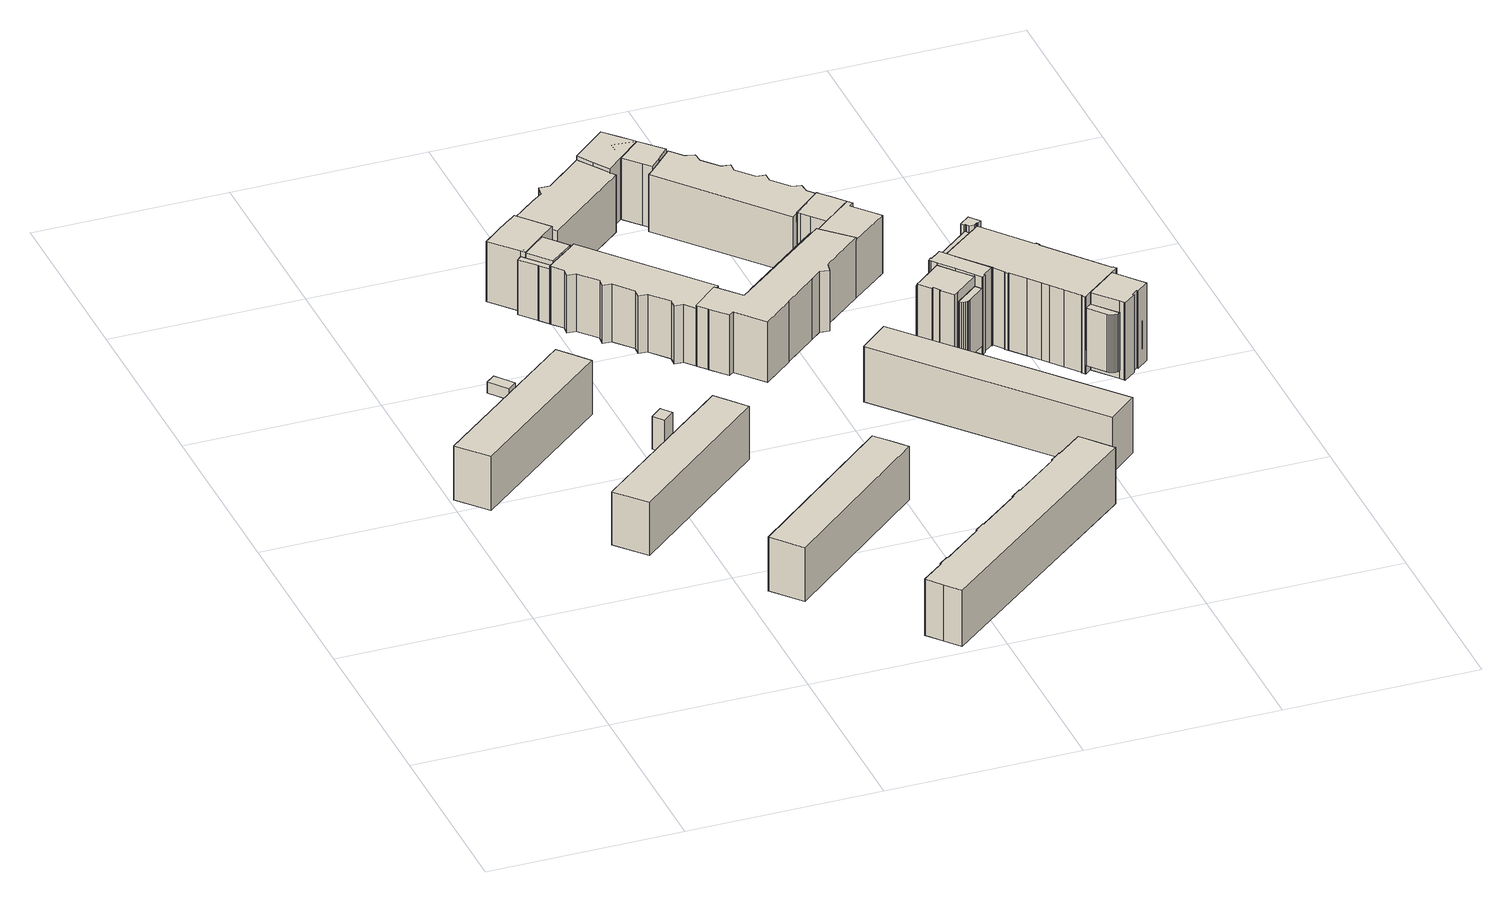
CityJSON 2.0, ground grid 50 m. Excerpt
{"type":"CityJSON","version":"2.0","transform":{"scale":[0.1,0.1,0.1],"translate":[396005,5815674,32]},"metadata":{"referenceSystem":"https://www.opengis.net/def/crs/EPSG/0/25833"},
"CityObjects":{
"building1":{"type":"Building","attributes":{"Gemeindeschluessel":"11000009","BezugspunktDach":"2200","function":"31001_1010","measuredHeight":17.06,"storeysAboveGround":4},"address":[{"country":"Germany","locality":"Berlin","thoroughfareNumber":"10, 8, 9","thoroughfareName":"Leiblstraße"}],"geometry":[{"type":"Solid","lod":"1","boundaries":[[[[0,1,2,3,4]],[[5,6,7,8,9]],[[5,9,4,3]],[[6,5,3,2]],[[7,6,2,1]],[[8,7,1,0]],[[9,8,0,4]]]]}]},
"building2":{"type":"Building","attributes":{"Gemeindeschluessel":"11000009","BezugspunktDach":"2200","function":"31001_2000","measuredHeight":3,"storeysAboveGround":1},"address":[{"country":"Germany","locality":"Berlin","thoroughfareNumber":"8 (1)","thoroughfareName":"Leiblstraße"}],"geometry":[{"type":"Solid","lod":"1","boundaries":[[[[10,11,12,13]],[[14,15,16,17]],[[14,17,13,12]],[[15,14,12,11]],[[16,15,11,10]],[[17,16,10,13]]]]}]},
"building3":{"type":"Building","attributes":{"Gemeindeschluessel":"11000009","BezugspunktDach":"2200","function":"31001_1010","measuredHeight":16.29,"storeysAboveGround":4},"address":[{"country":"Germany","locality":"Berlin","thoroughfareNumber":"11, 12, 13","thoroughfareName":"Leiblstraße"}],"geometry":[{"type":"Solid","lod":"1","boundaries":[[[[18,19,20,21,22]],[[23,24,25,26,27]],[[23,27,22,21]],[[24,23,21,20]],[[25,24,20,19]],[[26,25,19,18]],[[27,26,18,22]]]]}]},
"building4":{"type":"Building","attributes":{"Gemeindeschluessel":"11000009","BezugspunktDach":"2200","function":"31001_2523","measuredHeight":9.49,"storeysAboveGround":1},"address":[{"country":"Germany","locality":"Berlin","thoroughfareNumber":"11 (1)","thoroughfareName":"Leiblstraße"}],"geometry":[{"type":"Solid","lod":"1","boundaries":[[[[28,29,30,31,32,33]],[[34,35,36,37,38,39]],[[34,39,33,32]],[[35,34,32,31]],[[36,35,31,30]],[[37,36,30,29]],[[38,37,29,28]],[[39,38,28,33]]]]}]},
"building5":{"type":"Building","attributes":{"Gemeindeschluessel":"11000009","BezugspunktDach":"2200","function":"31001_1010","measuredHeight":16.75,"storeysAboveGround":4},"address":[{"country":"Germany","locality":"Berlin","thoroughfareNumber":"14, 15, 16","thoroughfareName":"Leiblstraße"}],"geometry":[{"type":"Solid","lod":"1","boundaries":[[[[40,41,42,43,44,45]],[[46,47,48,49,50,51]],[[46,51,45,44]],[[47,46,44,43]],[[48,47,43,42]],[[49,48,42,41]],[[50,49,41,40]],[[51,50,40,45]]]]}]},
"building6":{"type":"Building","attributes":{"Gemeindeschluessel":"11000009","BezugspunktDach":"2200","function":"31001_1010","measuredHeight":17.58,"storeysAboveGround":4},"address":[{"country":"Germany","locality":"Berlin","thoroughfareNumber":"17, 17A, 18, 18A","thoroughfareName":"Leiblstraße"}],"geometry":[{"type":"Solid","lod":"1","boundaries":[[[[52,53,54,55,56,57,58,59,60,61,62,63,64,65,66,67,68,69,70,71,72,73,74,75]],[[76,77,78,79,80,81,82,83,84,85,86,87,88,89,90,91,92,93,94,95,96,97,98,99]],[[76,99,75,74]],[[77,76,74,73]],[[78,77,73,72]],[[79,78,72,71]],[[80,79,71,70]],[[81,80,70,69]],[[82,81,69,68]],[[83,82,68,67]],[[84,83,67,66]],[[85,84,66,65]],[[86,85,65,64]],[[87,86,64,63]],[[88,87,63,62]],[[89,88,62,61]],[[90,89,61,60]],[[91,90,60,59]],[[92,91,59,58]],[[93,92,58,57]],[[94,93,57,56]],[[95,94,56,55]],[[96,95,55,54]],[[97,96,54,53]],[[98,97,53,52]],[[99,98,52,75]]]]}]},
"building7":{"type":"Building","attributes":{"Gemeindeschluessel":"11000009","function":"31001_1010"},"address":[{"country":"Germany","locality":"Berlin","thoroughfareNumber":"55, 56, 57","thoroughfareName":"Am Treptower Park"},{"country":"Germany","locality":"Berlin","thoroughfareNumber":"19, 20, 21","thoroughfareName":"Leiblstraße"}],"children":["building7-1","building7-2","building7-3","building7-4","building7-5","building7-6","building7-7","building7-8","building7-9","building7-10","building7-11","building7-12","building7-13"]},
"building7-1":{"type":"BuildingPart","attributes":{"BezugspunktDach":"2200","measuredHeight":19.01,"storeysAboveGround":4},"parents":["building7"],"geometry":[{"type":"MultiSurface","lod":"1","boundaries":[[[100,101,102,103,104,105,106,107,108,109,110,111,112,113,114,115,116,117,118,119,120]],[[121,122,123,124,125,126,127,128,129,130,131,132,133,134,135,136,137,138,139,140,141]],[[121,141,120,119]],[[142,143,144,117]],[[122,118,145,146,147]],[[124,123,117,116]],[[125,124,116,115]],[[126,125,115,114]],[[127,126,114,113]],[[128,127,113,112]],[[129,128,112,111]],[[130,129,111,110]],[[131,130,110,109]],[[132,131,109,108]],[[133,132,108,107]],[[134,133,107,106]],[[135,134,106,105]],[[136,135,105,104]],[[137,136,104,103]],[[140,139,101,100]],[[141,140,100,120]],[[122,121,148,119,118]],[[123,149,143,142]],[[149,147,146,145,144,143]],[[138,150,151,102]],[[137,103,151,150]],[[101,139,138,102]]]}]},
"building7-2":{"type":"BuildingPart","attributes":{"BezugspunktDach":"2200","measuredHeight":18.99,"storeysAboveGround":4},"parents":["building7"],"geometry":[{"type":"MultiSurface","lod":"1","boundaries":[[[152,153,154,155,156,157,158,159,160,161,162,163,164,165,166,167,168,169,170,171,172]],[[173,174,175,176,177,178,179,180,181,182,183,184,185,186,187,188,189,190,191,192,193]],[[194,195,173]],[[172,196,197,198,193]],[[175,174,170,169]],[[176,175,169,168]],[[177,176,168,167]],[[180,179,165,164]],[[181,180,164,163]],[[182,181,163,162]],[[183,182,162,161]],[[184,183,161,160]],[[185,184,160,159]],[[186,185,159,158]],[[187,186,158,157]],[[188,187,157,156]],[[189,188,156,155]],[[190,189,155,154]],[[191,190,154,153]],[[192,191,153,152]],[[193,192,152,172]],[[197,194,193,198]],[[173,195,199,171]],[[199,195,194,197,196]],[[174,173,200,171,170]],[[178,177,167,166]],[[179,201,178,166,165,202]]]}]},
"building7-3":{"type":"BuildingPart","attributes":{"BezugspunktDach":"2200","measuredHeight":15.17,"storeysAboveGround":4},"parents":["building7"],"geometry":[{"type":"MultiSurface","lod":"1","boundaries":[[[203,204,198,197,205,206]],[[207,194,193,208,209,210]],[[207,210,206,205]],[[208,193,198,204]],[[209,208,204,203]],[[210,209,203,206]],[[207,205,211,212,213]],[[212,211,197,194]],[[197,198,193,194]]]}]},
"building7-4":{"type":"BuildingPart","attributes":{"BezugspunktDach":"2200","measuredHeight":17.53,"storeysAboveGround":4},"parents":["building7"],"geometry":[{"type":"MultiSurface","lod":"1","boundaries":[[[214,215,216,217,218,219,220,221,222,223]],[[150,137,224,225,226,227,228,229,230,139]],[[151,102,101,139,223,222]],[[103,151,150,222,221]],[[224,137,221,220]],[[225,224,220,219]],[[226,225,219,218]],[[231,218,217]],[[227,226,232]],[[228,216,217,227,217,216]],[[229,228,216,215]],[[230,229,215,214]],[[139,230,214,223]],[[150,138,102,151]],[[138,139,101,102]],[[137,233,150,151,103]],[[227,232,231,217]],[[232,226,218,231]]]}]},
"building7-5":{"type":"BuildingPart","attributes":{"BezugspunktDach":"2200","measuredHeight":19.06,"storeysAboveGround":4},"parents":["building7"],"geometry":[{"type":"MultiSurface","lod":"1","boundaries":[[[234,235,236,237,238,218,231,216,239]],[[228,232,226,240,241,242,243,244,245]],[[228,245,239,216]],[[240,226,218,238]],[[241,240,238,237]],[[242,241,237,236]],[[243,242,236,235]],[[232,227,217,231]],[[216,217,246,227,228]],[[231,218,226,232]],[[244,243,235,234]],[[245,244,234,239]]]}]},
"building7-6":{"type":"BuildingPart","attributes":{"BezugspunktDach":"2200","measuredHeight":15.04,"storeysAboveGround":4},"parents":["building7"],"geometry":[{"type":"MultiSurface","lod":"1","boundaries":[[[143,142,247,248,249]],[[250,251,123,149,252]],[[250,252,249,248]],[[251,250,248,247]],[[123,251,247,142]],[[252,149,253,252,249]],[[149,123,254,142,143]],[[249,252,253,255]],[[255,253,149,143]]]}]},
"building7-7":{"type":"BuildingPart","attributes":{"BezugspunktDach":"2200","measuredHeight":19.3,"storeysAboveGround":4},"parents":["building7"],"geometry":[{"type":"MultiSurface","lod":"1","boundaries":[[[256,257,258,259,260,261,262,263,264]],[[265,266,267,268,269,270,212,207,271]],[[265,271,264,263]],[[266,265,263,262]],[[267,266,262,261]],[[272,273,267,261,260]],[[274,275,272,268,276,277,268,260,259]],[[270,269,259,258]],[[212,270,258,257]],[[205,211,257,256]],[[271,207,256,264]],[[268,267,273,272]],[[278,269,277,276,275,274]],[[276,268,272,275]],[[207,212,211,205]]]}]},
"building7-8":{"type":"BuildingPart","attributes":{"BezugspunktDach":"2200","measuredHeight":18.26,"storeysAboveGround":4},"parents":["building7"],"geometry":[{"type":"MultiSurface","lod":"1","boundaries":[[[275,274,279,280,281,282,283,284,285,286,287,273]],[[288,289,290,291,292,293,294,295,296,269,276,267]],[[288,267,273,287]],[[289,288,287,286]],[[290,289,286,285]],[[291,290,285,284]],[[292,291,284,283]],[[295,294,281,280]],[[296,295,280,279]],[[269,296,279,274]],[[293,297,298,299,282]],[[292,283,299,298]],[[293,282,281,294,300]],[[276,269,274,275]],[[267,268,272,273]],[[276,275,272,268]]]}]},
"building7-9":{"type":"BuildingPart","attributes":{"BezugspunktDach":"2200","measuredHeight":14.98,"storeysAboveGround":4},"parents":["building7"],"geometry":[{"type":"Solid","lod":"1","boundaries":[[[[301,302,303,304]],[[305,245,306,307]],[[305,307,304,303]],[[245,305,303,302]],[[307,306,301,304]],[[306,245,302,301]]]]}]},
"building7-10":{"type":"BuildingPart","attributes":{"BezugspunktDach":"2200","measuredHeight":16.8,"storeysAboveGround":4},"parents":["building7"],"geometry":[{"type":"MultiSurface","lod":"1","boundaries":[[[308,309,310,311,312,313,314,315,316,317,318,319,320,321,322,323,324,325,326,327]],[[177,328,329,330,306,245,243,331,332,333,334,335,336,337,338,339,340,341,342,179]],[[167,166,165,179,327,326]],[[328,177,326,325]],[[329,328,325,324]],[[330,329,324,323]],[[306,330,323,322]],[[302,301,322,321]],[[243,235,234,239,321,320]],[[331,243,320,319]],[[332,331,319,318]],[[333,332,318,317]],[[334,333,317,316]],[[335,334,316,315]],[[336,335,315,314]],[[337,336,314,313]],[[338,337,313,312]],[[339,338,312,311]],[[340,339,311,310]],[[341,340,310,309]],[[342,341,309,308]],[[179,342,308,327]],[[177,178,166,167]],[[343,178,179,165,166]],[[344,245,306,301,302]],[[244,234,235,243]],[[244,245,239,234]]]}]},
"building7-11":{"type":"BuildingPart","attributes":{"BezugspunktDach":"2200","measuredHeight":19.01,"storeysAboveGround":4},"parents":["building7"],"geometry":[{"type":"MultiSurface","lod":"1","boundaries":[[[345,346,347,348,349,350,351,352]],[[270,353,354,174,195,194,212,355]],[[270,355,352,351]],[[353,270,351,350]],[[354,353,350,349]],[[174,354,349,348]],[[199,171,170,174,348,347]],[[196,199,195,347,346]],[[211,197,194,346,345]],[[355,212,345,352]],[[195,173,171,199]],[[200,173,174,170,171]],[[356,194,357,195,199,196]],[[212,194,197,211]]]}]},
"building7-12":{"type":"BuildingPart","attributes":{"BezugspunktDach":"2200","measuredHeight":19.43,"storeysAboveGround":4},"parents":["building7"],"geometry":[{"type":"MultiSurface","lod":"1","boundaries":[[[358,359,360,361,362,363,364,365]],[[366,367,252,253,368,294,298,292]],[[366,292,365,364]],[[367,366,364,363]],[[252,367,363,362]],[[255,249,362,361]],[[368,253,361,360]],[[294,368,360,359]],[[299,282,281,359,358]],[[283,299,298,358,365]],[[253,252,249,255]],[[298,293,282,299]],[[293,294,281,282]],[[292,298,299,283]]]}]},
"building7-13":{"type":"BuildingPart","attributes":{"BezugspunktDach":"2200","measuredHeight":19.43,"storeysAboveGround":4},"parents":["building7"],"geometry":[{"type":"MultiSurface","lod":"1","boundaries":[[[360,369,370,371,372,361,373]],[[253,149,146,121,374,368,375]],[[253,375,373,361]],[[376,143,255,253,361,372]],[[145,144,372,371]],[[121,119,118,145,146,371,370]],[[374,121,370,369]],[[368,374,369,360]],[[375,368,360,373]],[[149,377,253,255,143,376]],[[146,378,149,143,144,145]],[[379,122,118,119,121]],[[122,146,145,118]]]}]},
"building8":{"type":"Building","attributes":{"Gemeindeschluessel":"11000009","BezugspunktDach":"2200","function":"31001_1010","measuredHeight":17.4,"storeysAboveGround":4},"address":[{"country":"Germany","locality":"Berlin","thoroughfareNumber":"1, 3, 5, 7","thoroughfareName":"Ludwig-Richter-Straße"}],"geometry":[{"type":"Solid","lod":"1","boundaries":[[[[380,381,382,383]],[[384,385,386,387]],[[384,387,383,382]],[[385,384,382,381]],[[386,385,381,380]],[[387,386,380,383]]]]}]},
"building9":{"type":"Building","attributes":{"Gemeindeschluessel":"11000009","function":"31001_1120"},"address":[{"country":"Germany","locality":"Berlin","thoroughfareNumber":"58, 58A","thoroughfareName":"Am Treptower Park"},{"country":"Germany","locality":"Berlin","thoroughfareNumber":"1A","thoroughfareName":"Ludwig-Richter-Straße"}],"children":["building9-1","building9-2","building9-3","building9-4","building9-5","building9-6","building9-7","building9-8","building9-9","building9-10"]},
"building9-1":{"type":"BuildingPart","attributes":{"BezugspunktDach":"2200","measuredHeight":22.41,"storeysAboveGround":6},"parents":["building9"],"geometry":[{"type":"MultiSurface","lod":"1","boundaries":[[[388,389,390,391,392,393,394,395,396,397,398,399,400,401,402,403,404,405,406,407,408,409,410,411,412,413,414,415,416,417]],[[418,419,420,421,422,423,424,425,426,427,428,429,430,431,432,433,434,435,436,437,438,439,440,441,442,443,444,445,446,447]],[[448,449,417,416]],[[419,418,416,415],[419,450,448,418]],[[420,419,415,451,452]],[[420,452,414]],[[421,420,452,453]],[[422,421,453,454]],[[423,422,412,411]],[[424,423,411,410]],[[425,424,410,409]],[[426,425,409,408]],[[427,426,408,407]],[[428,427,407,406]],[[429,428,406,405]],[[430,429,405,404]],[[455,456,404,403]],[[431,430,457,458,459,460]],[[461,462,463,464,465,434,433,401,400]],[[435,434,400,399]],[[436,435,399,398]],[[437,436,398,397]],[[438,437,397,396]],[[439,438,396,395]],[[440,439,395,394]],[[441,440,394,393]],[[442,441,393,392]],[[443,442,392,391]],[[444,443,391,390]],[[445,444,390,389]],[[446,445,389,388]],[[466,467,466,447]],[[418,447,449,448]],[[448,450,419,418]],[[452,451,415,414]],[[453,452,414,413]],[[454,453,413,412]],[[460,459,458,457,456,455]],[[432,431,403,402]],[[432,402,401,433]],[[465,464,463,462,461]],[[447,466,467,417]],[[446,388,467,466]]]}]},
"building9-2":{"type":"BuildingPart","attributes":{"BezugspunktDach":"2200","measuredHeight":23.34,"storeysAboveGround":6},"parents":["building9"],"geometry":[{"type":"MultiSurface","lod":"1","boundaries":[[[468,469,470,471,472,473,474,475,476,477,478,479]],[[431,480,481,482,483,484,485,486,487,488,489,433]],[[431,433,432,402,401,479,478],[432,431,403,402]],[[490,455,478,477]],[[480,431,459,491]],[[481,480,477,476]],[[482,481,476,475]],[[483,482,475,474]],[[484,483,474,473]],[[485,484,473,472]],[[486,485,472,471]],[[487,486,471,470]],[[488,487,470,469]],[[489,488,469,468]],[[463,492,493,464,494,433,489,468,479]],[[403,431,432,402]],[[401,402,432,433]],[[491,459,455,490]],[[494,464,493,492,463]]]}]},
"building9-3":{"type":"BuildingPart","attributes":{"BezugspunktDach":"2200","measuredHeight":20.42,"storeysAboveGround":6},"parents":["building9"],"geometry":[{"type":"MultiSurface","lod":"1","boundaries":[[[449,450,495,496,497,498,499]],[[500,501,502,503,419,447,504]],[[500,504,499,498]],[[501,500,505,506]],[[502,501,497,506,507]],[[502,507,496]],[[503,502,507,508]],[[419,503,509,508,451,450]],[[506,505,510,498,497]],[[507,506,497,496]],[[508,507,496,495]],[[495,450,451,508,509]],[[418,448,449,447]],[[419,450,448,418]],[[447,449,499,504]]]}]},
"building9-4":{"type":"BuildingPart","attributes":{"BezugspunktDach":"2200","measuredHeight":22.62,"storeysAboveGround":6},"parents":["building9"],"geometry":[{"type":"MultiSurface","lod":"1","boundaries":[[[511,512,513,514,515,516,517,518,519,520,521,522,523,524,525,526,527]],[[528,529,504,466,446,530,531,532,533,534,535,536,537,538,539,540,541]],[[528,541,527,526]],[[529,528,526,525]],[[504,529,525,524]],[[467,417,447,449,499,524,523]],[[388,467,523,522]],[[530,446,522,521]],[[531,530,521,520]],[[532,531,520,519]],[[533,532,519,518]],[[534,533,518,517]],[[535,534,517,516]],[[542,543,516,515]],[[536,535,544,545]],[[546,547,536,515,514]],[[538,548,546,537,514,513]],[[549,550,513,512]],[[539,538,551,552]],[[553,549,552,554,540,539,512,511]],[[541,540,511,527]],[[466,447,417,467]],[[504,555,499,449,447]],[[446,466,467,388]],[[545,544,543,542]],[[537,536,547,546]],[[537,546,548,538]],[[552,551,550,549]],[[554,552,549,553]]]}]},
"building9-5":{"type":"BuildingPart","attributes":{"BezugspunktDach":"2200","measuredHeight":20.85,"storeysAboveGround":6},"parents":["building9"],"geometry":[{"type":"MultiSurface","lod":"1","boundaries":[[[556,557,558,559,560,561,547,548,562,563]],[[564,538,536,565,566,567,568,569,570,571]],[[564,571,563,562]],[[550,572,573,562,548]],[[538,564,574,551]],[[538,537,546,537,575]],[[565,536,545,576,577,542,547,561]],[[566,565,561,560]],[[567,566,560,559]],[[568,567,559,558]],[[569,568,558,557]],[[570,569,557,556]],[[571,570,556,563]],[[551,574,573,572,550]],[[578,536,575,537,546,547]],[[548,546,537,538]],[[542,577,576,545]]]}]},
"building9-6":{"type":"BuildingPart","attributes":{"BezugspunktDach":"2200","measuredHeight":20.34,"storeysAboveGround":6},"parents":["building9"],"geometry":[{"type":"MultiSurface","lod":"1","boundaries":[[[579,580,581,582,583,584,585,586,587,588,589]],[[590,591,454,453,452,451,508,507,506,505,592]],[[590,592,589,588]],[[591,590,588,587]],[[454,591,587,586]],[[413,412,586,585]],[[593,414,413,453,585,584]],[[452,414,452,584]],[[415,414,584,583]],[[495,450,583,582]],[[496,495,594,582,581]],[[497,496,507,581,580]],[[498,497,580,579]],[[592,505,579,589]],[[453,454,412,413]],[[452,453,413,414,593]],[[451,452,414,415]],[[508,451,450,495]],[[507,508,594,495,496]],[[506,507,496,497]],[[505,506,497,498]]]}]},
"building9-7":{"type":"BuildingPart","attributes":{"BezugspunktDach":"2200","measuredHeight":16.14,"storeysAboveGround":6},"parents":["building9"],"geometry":[{"type":"MultiSurface","lod":"1","boundaries":[[[490,595,596,597,598,599,600,601,456,455]],[[458,602,603,604,605,606,607,608,491,459]],[[602,458,456,601]],[[603,602,601,600]],[[604,603,600,599]],[[605,604,599,598]],[[606,605,598,597]],[[607,606,597,596]],[[608,607,596,595]],[[491,608,595,490]],[[609,458,459,610,455,456]],[[459,491,490,455]]]}]},
"building9-8":{"type":"BuildingPart","attributes":{"BezugspunktDach":"2200","measuredHeight":15.98,"storeysAboveGround":6},"parents":["building9"],"geometry":[{"type":"Solid","lod":"1","boundaries":[[[[611,612,613,614,615,616,617,543,542,577]],[[545,544,618,619,620,621,622,623,624,576]],[[618,544,543,617]],[[619,618,617,616]],[[620,619,616,615]],[[621,620,615,614]],[[622,621,614,613]],[[623,622,613,612]],[[624,623,612,611]],[[576,624,611,577]],[[576,577,542,545]],[[544,545,542,543]]]]}]},
"building9-9":{"type":"BuildingPart","attributes":{"BezugspunktDach":"2200","measuredHeight":15.97,"storeysAboveGround":6},"parents":["building9"],"geometry":[{"type":"MultiSurface","lod":"1","boundaries":[[[625,626,627,628,629,630,631,492,463,462]],[[464,493,632,633,634,635,636,637,638,465]],[[632,493,492,631]],[[633,632,631,630]],[[634,633,630,629]],[[635,634,629,628]],[[636,635,628,627]],[[637,636,627,626]],[[638,637,626,625]],[[465,638,625,462]],[[465,639,462,463,464]],[[464,640,463,492,493]]]}]},
"building9-10":{"type":"BuildingPart","attributes":{"BezugspunktDach":"2200","measuredHeight":16.09,"storeysAboveGround":6},"parents":["building9"],"geometry":[{"type":"MultiSurface","lod":"1","boundaries":[[[641,642,572,550,553,643,644,645,646,647]],[[648,649,650,651,554,551,574,652,653,654]],[[648,654,647,646]],[[649,648,646,645]],[[650,649,645,644]],[[651,650,644,643]],[[554,651,643,553]],[[652,574,572,642]],[[653,652,642,641]],[[654,653,641,647]],[[552,549,550,551]],[[554,553,549,552]],[[574,551,550,572]]]}]}
},
"vertices":[
[68,954,174],[439,1263,174],[408,1301,174],[376,1339,174],[3,1029,174],[376,1339,24],[408,1301,24],[439,1263,24],[68,954,24],[3,1029,24],
[280,1391,55],[303,1412,55],[266,1458,55],[242,1438,55],[266,1458,25],[303,1412,25],[280,1391,25],[242,1438,25],
[345,635,172],[713,947,172],[682,984,172],[650,1022,172],[278,712,172],[650,1022,25],[682,984,25],[713,947,25],[345,635,25],[278,712,25],
[538,1046,114],[569,1072,114],[557,1086,114],[552,1093,114],[547,1098,114],[517,1072,114],[547,1098,24],[552,1093,24],[557,1086,24],[569,1072,24],[538,1046,24],[517,1072,24],
[615,320,172],[1001,650,172],[981,673,172],[973,683,172],[937,724,172],[551,395,172],[937,724,23],[973,683,23],[981,673,23],[1001,650,23],[615,320,23],[551,395,23],
[856,42,180],[888,3,180],[1447,461,180],[1415,499,180],[1383,538,180],[1315,483,180],[1314,485,180],[1311,482,180],[1292,467,180],[1289,465,180],[1291,463,180],[1171,365,180],[1170,367,180],[1145,347,180],[1147,345,180],[1039,257,180],[1037,259,180],[1013,239,180],[1015,237,180],[908,149,180],[906,151,180],[882,131,180],[883,129,180],[824,81,180],[883,129,24],[882,131,24],[906,151,24],[908,149,24],[1015,237,24],[1013,239,24],[1037,259,24],[1039,257,24],[1147,345,24],[1145,347,24],[1170,367,24],[1171,365,24],[1291,463,24],[1289,465,24],[1292,467,24],[1311,482,24],[1314,485,24],[1315,483,24],[1383,538,24],[1415,499,24],[1447,461,24],[888,3,24],[856,42,24],[824,81,24],
[1100,1673,182],[1113,1684,182],[1143,1711,182],[1187,1748,182],[1169,1770,182],[1167,1795,182],[1144,1799,182],[1105,1844,182],[1105,1867,182],[1082,1870,182],[1043,1915,182],[1044,1938,182],[1020,1941,182],[983,1983,182],[982,2009,182],[956,2015,182],[932,2043,182],[928,2047,182],[889,2006,182],[862,1979,182],[849,1966,182],[862,1979,24],[889,2006,24],[928,2047,24],[932,2043,24],[956,2015,24],[982,2009,24],[983,1983,24],[1020,1941,24],[1044,1938,24],[1043,1915,24],[1082,1870,24],[1105,1867,24],[1105,1844,24],[1144,1799,24],[1167,1795,24],[1169,1770,24],[1187,1748,24],[1143,1711,24],[1113,1684,24],[1100,1673,24],[849,1966,24],[928,2047,175],[920,2039,175],[920,2039,182],[891,2009,182],[891,2009,24],[916,2034,24],[862,1979,94],[920,2039,24],[1150,1716,24],[1150,1716,182],
[490,1668,184],[513,1642,184],[511,1619,184],[534,1617,184],[575,1570,184],[573,1547,184],[596,1545,184],[637,1498,184],[635,1475,184],[659,1473,184],[700,1426,184],[698,1403,184],[721,1401,184],[743,1376,184],[785,1413,184],[811,1437,184],[826,1450,184],[575,1742,184],[562,1731,184],[532,1706,184],[488,1671,184],[532,1706,24],[562,1731,24],[575,1742,24],[826,1450,24],[811,1437,24],[785,1413,24],[743,1376,24],[721,1401,24],[698,1403,24],[700,1426,24],[659,1473,24],[635,1475,24],[637,1498,24],[596,1545,24],[573,1547,24],[575,1570,24],[534,1617,24],[511,1619,24],[513,1642,24],[490,1668,24],[488,1671,24],[500,1681,24],[531,1706,24],[500,1681,184],[500,1681,176],[488,1671,176],[531,1706,184],[532,1706,98],[744,1377,24],[743,1376,82],
[468,1694,176],[470,1692,176],[444,1746,176],[432,1735,176],[444,1746,24],[470,1692,24],[468,1694,24],[432,1735,24],[452,1736,176],[452,1736,24],[449,1740,24],
[1120,1676,185],[1137,1656,185],[1165,1624,185],[1203,1656,185],[1240,1687,185],[1212,1720,185],[1194,1740,185],[1187,1748,185],[1150,1716,185],[1113,1684,185],[1194,1740,24],[1212,1720,24],[1240,1687,24],[1203,1656,24],[1165,1624,24],[1137,1656,24],[1120,1676,24],[1229,1678,185],[1229,1678,24],[1153,1720,24],
[1164,1556,185],[1200,1521,185],[1296,1600,185],[1239,1666,185],[1250,1676,185],[1127,1591,185],[1250,1676,24],[1239,1666,24],[1296,1600,24],[1200,1521,24],[1164,1556,24],[1127,1591,24],[1203,1656,127],
[916,2061,175],[876,2107,175],[865,2099,175],[876,2107,24],[916,2061,24],[865,2099,24],[868,2095,24],[928,2047,81],[868,2095,175],
[444,1746,191],[452,1736,191],[513,1789,191],[551,1821,191],[518,1860,191],[485,1898,191],[462,1879,191],[461,1880,191],[384,1815,191],[461,1880,24],[462,1879,24],[485,1898,24],[518,1860,24],[551,1821,24],[513,1789,24],[384,1815,24],[518,1860,183],[485,1898,183],[551,1821,183],[523,1854,183],[523,1854,24],[528,1849,24],[551,1821,131],
[561,1810,183],[776,1991,183],[767,2004,183],[745,2038,183],[713,2085,183],[615,2001,183],[586,2002,183],[583,1976,183],[552,1953,183],[552,1953,24],[583,1976,24],[586,2002,24],[615,2001,24],[713,2085,24],[745,2038,24],[767,2004,24],[776,1991,24],[561,1810,24],[743,2040,24],[740,2045,24],[740,2045,183],[748,2033,24],
[905,1410,174],[1127,1591,174],[1115,1603,174],[896,1422,174],[1115,1603,24],[905,1410,24],[896,1422,24],
[745,1373,192],[764,1352,192],[766,1349,192],[802,1308,192],[814,1318,192],[874,1249,192],[951,1313,192],[950,1314,192],[1039,1388,192],[1066,1411,192],[1090,1408,192],[1095,1435,192],[1200,1521,192],[1127,1591,192],[905,1410,192],[864,1377,192],[831,1414,192],[814,1433,192],[811,1437,192],[743,1376,192],[814,1433,24],[831,1414,24],[864,1377,24],[1095,1435,24],[1090,1408,24],[1066,1411,24],[1039,1388,24],[950,1314,24],[951,1313,24],[874,1249,24],[814,1318,24],[802,1308,24],[766,1349,24],[764,1352,24],[745,1373,24],[785,1413,80],[1127,1591,118],
[452,1736,190],[500,1681,190],[531,1706,190],[562,1731,190],[560,1733,190],[544,1752,190],[513,1789,190],[451,1799,190],[544,1752,24],[560,1733,24],[451,1799,24],[500,1681,67],[510,1689,24],
[740,2045,194],[767,2004,194],[807,2040,194],[868,2095,194],[865,2099,194],[836,2129,194],[804,2164,194],[713,2085,194],[804,2164,24],[836,2129,24],[807,2040,24],
[845,1997,194],[862,1979,194],[891,2009,194],[920,2039,194],[806,2102,194],[845,1997,24],[806,2102,24],[920,2039,62],[908,2052,24],[918,2036,24],[883,2000,24],
[1491,595,174],[1566,660,174],[1132,1160,174],[1057,1095,174],[1132,1160,20],[1566,660,20],[1491,595,20],[1057,1095,20],
[1435,1237,222],[1456,1211,222],[1454,1209,222],[1460,1202,222],[1462,1203,222],[1494,1165,222],[1518,1135,222],[1532,1118,222],[1557,1088,222],[1588,1050,222],[1586,1048,222],[1592,1041,222],[1594,1042,222],[1610,1055,222],[1649,1087,222],[1688,1119,222],[1705,1133,222],[1706,1134,222],[1700,1142,222],[1698,1140,222],[1572,1293,222],[1574,1295,222],[1568,1303,222],[1566,1301,222],[1468,1420,222],[1465,1423,222],[1462,1420,222],[1457,1415,222],[1410,1378,222],[1355,1334,222],[1410,1378,8],[1457,1415,8],[1462,1420,8],[1465,1423,8],[1468,1420,8],[1566,1301,8],[1568,1303,8],[1574,1295,8],[1572,1293,8],[1698,1140,8],[1700,1142,8],[1706,1134,8],[1705,1133,8],[1688,1119,8],[1649,1087,8],[1610,1055,8],[1594,1042,8],[1592,1041,8],[1586,1048,8],[1588,1050,8],[1557,1088,8],[1532,1118,8],[1518,1135,8],[1494,1165,8],[1462,1203,8],[1460,1202,8],[1454,1209,8],[1456,1211,8],[1435,1237,8],[1355,1334,8],[1410,1378,212],[1355,1334,212],[1457,1415,212],[1457,1415,27],[1462,1420,27],[1465,1423,27],[1468,1420,27],[1688,1119,190],[1705,1133,190],[1705,1133,69],[1705,1133,29],[1688,1119,29],[1688,1119,51],[1594,1042,74],[1594,1042,191],[1610,1055,191],[1610,1055,31],[1594,1042,31],[1388,1294,8],[1388,1294,222],
[1661,994,223],[1668,985,223],[1670,982,223],[1702,1008,223],[1699,1011,223],[1714,1023,223],[1717,1020,223],[1748,1046,223],[1746,1049,223],[1739,1057,223],[1688,1119,223],[1610,1055,223],[1739,1057,8],[1746,1049,8],[1748,1046,8],[1717,1020,8],[1714,1023,8],[1699,1011,8],[1702,1008,8],[1670,982,8],[1668,985,8],[1661,994,8],[1739,1057,190],[1739,1057,29],[1661,994,191],[1661,994,31],[1610,1055,57],
[1444,1416,212],[1440,1422,212],[1437,1426,212],[1434,1424,212],[1343,1349,212],[1434,1424,8],[1437,1426,8],[1440,1422,8],[1444,1416,8],[1343,1349,8],[1434,1424,27],[1437,1426,27],[1440,1422,27],[1444,1416,27],[1444,1416,69],[1434,1424,120],
[1307,1319,223],[1310,1316,223],[1320,1303,223],[1352,1264,223],[1385,1225,223],[1397,1209,223],[1399,1207,223],[1407,1214,223],[1405,1216,223],[1431,1237,223],[1432,1235,223],[1435,1237,223],[1388,1294,223],[1343,1349,223],[1315,1326,223],[1313,1328,223],[1305,1321,223],[1313,1328,8],[1315,1326,8],[1432,1235,8],[1431,1237,8],[1405,1216,8],[1407,1214,8],[1399,1207,8],[1397,1209,8],[1385,1225,8],[1352,1264,8],[1320,1303,8],[1310,1316,8],[1307,1319,8],[1305,1321,8],[1385,1225,190],[1397,1209,190],[1397,1209,31],[1385,1225,31],[1352,1264,217],[1385,1225,217],[1320,1303,217],[1310,1316,189],[1320,1303,189],[1320,1303,28],[1310,1316,28],[1307,1319,189],[1307,1319,28],[1343,1349,83],
[1273,1212,217],[1276,1215,217],[1289,1199,217],[1286,1197,217],[1312,1165,217],[1323,1174,217],[1259,1252,217],[1247,1243,217],[1259,1252,8],[1323,1174,8],[1312,1165,8],[1286,1197,8],[1289,1199,8],[1276,1215,8],[1273,1212,8],[1247,1243,8],[1259,1252,189],[1259,1252,149],[1259,1252,28],[1359,1257,8],[1323,1174,31],[1323,1174,190],[1385,1225,152],
[1434,1424,231],[1437,1426,231],[1440,1422,231],[1444,1416,231],[1457,1415,231],[1462,1420,231],[1465,1423,231],[1468,1420,231],[1477,1427,231],[1455,1454,231],[1428,1432,231],[1455,1454,27],[1477,1427,27],[1428,1432,27],[1462,1420,127],[1444,1416,103],
[1742,1061,190],[1744,1065,190],[1746,1070,190],[1746,1075,190],[1745,1080,190],[1744,1084,190],[1741,1088,190],[1741,1088,29],[1744,1084,29],[1745,1080,29],[1746,1075,29],[1746,1070,29],[1744,1065,29],[1742,1061,29],[1705,1133,123],[1688,1119,136],
[1326,1171,190],[1331,1169,190],[1335,1168,190],[1340,1167,190],[1345,1168,190],[1349,1170,190],[1353,1173,190],[1353,1173,31],[1349,1170,31],[1345,1168,31],[1340,1167,31],[1335,1168,31],[1331,1169,31],[1326,1171,31],
[1631,998,191],[1634,994,191],[1638,992,191],[1643,990,191],[1648,990,191],[1652,990,191],[1657,991,191],[1657,991,31],[1652,990,31],[1648,990,31],[1643,990,31],[1638,992,31],[1634,994,31],[1631,998,31],[1594,1042,91],[1610,1055,125],
[1255,1261,189],[1256,1257,189],[1263,1283,189],[1260,1279,189],[1257,1275,189],[1255,1271,189],[1255,1266,189],[1255,1271,28],[1257,1275,28],[1260,1279,28],[1263,1283,28],[1256,1257,28],[1255,1261,28],[1255,1266,28]
]}
